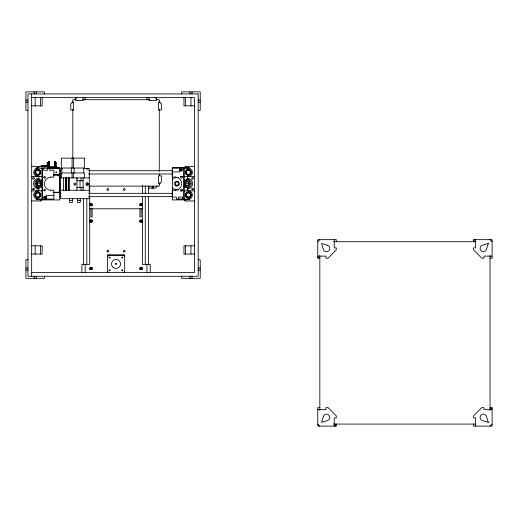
<?xml version="1.0" encoding="UTF-8"?>
<svg xmlns="http://www.w3.org/2000/svg" width="518" height="518" viewBox="0 0 518 518"><rect width="100%" height="100%" fill="white"/><g stroke="black" fill="none" stroke-linecap="round" stroke-linejoin="round"><path stroke-width="0.78" d="M48.336 162.464L47.306 162.464L47.306 168.654M56.566 166.375L56.566 167.405L57.595 167.405M45.124 199.074L45.824 197.863L45.124 196.652M40.307 200.952L41.129 199.689M184.589 168.272L185.82 166.375M172.442 179.506L172.604 179.299A6.177 6.177 0 0 1 178.568 177.7M41.952 186.376L41.867 186.48A4.118 4.118 0 0 1 35.988 186.603A4.118 4.118 0 0 1 35.988 180.724A4.118 4.118 0 0 1 41.867 180.847L41.952 180.95M184.175 180.95L184.259 180.847A4.118 4.118 0 0 1 190.145 180.724A4.118 4.118 0 0 1 190.145 186.603A4.118 4.118 0 0 1 184.259 186.48L184.175 186.376M72.824 101.748L70.772 103.807L70.772 109.978L73.653 109.978L73.653 102.57L72.002 102.57M74.883 99.689L76.942 97.63M41.751 199.922L40.721 200.952L31.663 200.952M157.213 186.13L155.154 188.189L148.977 188.189L148.977 186.13M159.272 184.078L161.331 182.019L161.331 175.842L158.45 175.842L158.45 183.249L160.094 183.249M184.382 167.405L185.412 166.375L194.464 166.375M107.407 256.319L108.43 255.29L123.666 255.29L124.696 256.319M107.407 256.52L109.052 254.875M123.666 272.578L124.696 271.549M317.774 241.718L319.826 239.659M490.041 426.133L492.1 424.074M142.333 205.335L141.161 206.015L139.983 205.335L139.983 203.975L141.161 203.296L142.333 203.975M142.333 221.801L141.161 222.481L139.983 221.801L139.983 220.441L141.161 219.761L142.333 220.441M35.781 168.777L41.952 165.553L47.306 165.553L46.277 165.553M40.158 180.517L39.633 180.517M186.493 180.517L185.968 180.517M46.555 165.546L47.3 164.802L47.306 162.464M187.263 179.552L187.263 176.457L188.293 176.45A4.118 4.118 0 0 0 192.405 172.345A4.118 4.118 0 0 0 188.293 168.227L184.175 167.405L172.442 167.405L172.442 199.922L184.175 199.922L188.293 199.1A4.118 4.118 0 0 0 192.405 194.982A4.118 4.118 0 0 0 188.293 190.864L187.263 190.864L187.263 187.769M50.473 177.104L53.891 177.078L53.891 170.286L49.773 170.286L49.773 168.227M188.293 199.1L176.353 199.1L176.353 197.041L172.235 197.041L172.235 190.248L175.654 190.223M31.663 97.63L194.464 97.63L194.464 272.578L31.663 272.578M76.055 99.689L72.824 99.689L72.824 102.92M82.524 99.689L149.631 99.689M156.041 99.689L159.272 99.689L159.272 102.92M25.9 100.103L27.959 100.103M198.174 100.103L200.226 100.103M25.9 102.156L27.959 102.156M198.174 102.156L200.226 102.156M160.094 102.57L158.45 102.57L158.45 109.978L161.331 109.978L161.331 103.807L159.272 101.748M31.663 105.866L42.159 105.866L42.159 97.63M194.464 105.866L183.968 105.866L183.968 97.63M27.959 110.392L25.9 110.392L25.9 91.867L44.425 91.867L44.425 93.926M198.174 110.392L200.226 110.392L200.226 91.867L181.708 91.867L181.708 93.926M48.336 161.914L49.365 161.914M54.507 161.914L55.536 161.914M55.536 162.464L56.566 162.464L56.566 166.615L57.317 167.398M48.336 163.494L49.365 163.494M31.663 166.375L41.187 166.375M48.336 166.375L55.536 166.375M41.952 166.582L47.306 166.582M43.557 167.113L45.701 167.113M47.306 167.405L59.654 167.405L59.654 199.922L41.952 199.922L37.581 199.093M47.306 167.437L59.654 167.495M37.84 167.612L36.5 167.612L36.5 168.842M47.306 167.573L55.536 167.573M186.953 167.612L189.627 167.612L189.627 168.842M47.306 167.677L55.536 167.677M47.306 167.806L55.536 167.806M47.306 167.949L59.654 167.949M47.306 168.11L59.654 168.11M59.654 168.279L37.84 168.227A4.118 4.118 0 0 0 33.722 172.345A4.118 4.118 0 0 0 37.84 176.457L38.869 176.457L38.869 179.552M188.552 168.233L172.235 168.227L172.235 177.078L175.654 177.104M47.306 168.467L59.654 168.467M49.553 168.654L59.654 168.654M62.076 168.641L60.477 168.641L60.477 198.685L89.29 198.685L89.29 168.641L83.392 168.641M59.512 170.694L61.13 170.694M88.591 170.694L172.585 170.694M172.235 171.931L179.649 171.931L179.649 168.227M59.512 173.99L61.13 173.99M88.591 173.99L172.585 173.99M53.477 174.812L59.654 174.812M53.6 175.019L58.417 175.019L59.447 176.049L59.447 191.278L58.417 192.307L53.6 192.307M31.663 176.457L41.952 176.457M180.264 176.457L182.608 176.457M184.175 176.457L194.464 176.457M60.878 177.901L89.29 177.901M76.722 178.723L77.357 178.723M38.61 179.552L39.122 179.552M187.004 179.552L187.522 179.552M76.942 180.782L83.12 180.782M36.81 183.663L40.922 183.663M185.204 183.663L189.323 183.663M88.889 186.13L159.272 186.13L159.272 182.899M76.942 187.367L83.12 187.367M38.61 187.769L39.122 187.769M187.004 187.769L187.522 187.769M50.473 190.223L53.891 190.248L53.891 199.1L37.84 199.093A4.118 4.118 0 0 1 33.722 194.982A4.118 4.118 0 0 1 37.84 190.864L38.869 190.864L38.869 187.769M60.477 190.248L89.29 190.248M31.663 190.864L41.952 190.864M180.264 190.864L182.608 190.864M184.175 190.864L194.464 190.864M53.218 192.515L59.654 192.515M59.512 193.337L61.13 193.337M88.591 193.337L172.585 193.337M53.891 195.396L46.484 195.396L46.484 199.1M59.512 196.633L61.13 196.633M88.591 196.633L172.585 196.633M37.043 197.656L38.552 197.656M187.71 197.656L188.876 197.656M39.174 199.715L36.5 199.715L36.5 198.485M186.953 199.715L189.627 199.715L189.627 198.485M69.535 200.537L72.416 200.537M77.357 200.537L80.238 200.537M194.464 200.952L185.412 200.952L184.382 199.922M89.705 208.773L142.392 208.773M333.54 241.718L475.628 241.718M31.663 245.823L42.159 245.823L42.159 254.053L31.663 254.053M194.464 245.823L183.968 245.823L183.968 254.053L194.464 254.053M317.774 256.132L326.003 256.125L326.003 258.184L328.062 258.184L336.292 249.948L336.292 247.895L334.24 247.895L334.24 239.659M492.1 256.125L483.87 256.125L483.87 258.184L481.811 258.184L473.575 249.948L473.575 247.895L475.634 247.895L475.628 239.659M317.774 257.621L319.826 257.621M319.826 258.184L317.774 258.184L317.774 239.659L336.292 239.659L336.292 241.718M490.041 258.184L492.1 258.184L492.1 239.659L473.575 239.659L473.575 241.718M27.959 259.816L25.9 259.816L25.9 278.341L44.425 278.341L44.425 276.282M198.174 259.816L200.226 259.816L200.226 278.341L181.708 278.341L181.708 276.282M25.9 268.052L27.959 268.052M198.174 268.052L200.226 268.052M25.9 270.105L27.959 270.105M198.174 270.105L200.226 270.105M319.826 407.608L317.774 407.608L317.774 426.133L336.292 426.133L336.292 424.074M490.041 407.608L492.1 407.608L492.1 426.133L473.575 426.133L473.575 424.074M490.041 408.171L492.1 408.171M317.774 409.667L326.003 409.667L326.003 407.608L328.062 407.608L336.292 415.844L336.292 417.896L334.24 417.896L334.246 426.133M492.1 409.66L483.87 409.667L483.87 407.608L481.811 407.608L473.575 415.844L473.575 417.896L475.634 417.896L475.634 426.133M333.54 424.074L475.634 424.074M490.041 239.659L492.1 241.718M155.154 97.63L157.213 99.689M317.774 424.074L319.826 426.133M57.595 175.019L58.521 175.945M123.044 254.875L124.696 256.52M107.407 271.549L108.43 272.578M172.442 187.82L172.604 188.028A6.177 6.177 0 0 0 178.568 189.627M184.997 199.689L185.82 200.952M490.041 255.432L490.041 410.36M474.138 239.659L474.138 241.718M335.735 424.074L335.735 426.133M319.826 255.432L319.826 410.36M191.997 91.867L191.997 93.926M191.997 276.282L191.997 278.341M190.967 97.63L190.967 105.866M190.967 245.823L190.967 254.053M189.938 91.867L189.938 93.926M189.938 276.282L189.938 278.341M185.619 97.63L185.619 105.866M185.619 245.823L185.619 254.053M184.175 167.405L184.175 183.307L185.619 180.808L188.908 180.808L190.553 183.663L188.908 186.512L185.619 186.512L184.175 184.019L184.175 199.922M183.761 168.227L183.761 199.1M182.53 199.1L182.53 197.041L178.412 197.041L178.412 199.1M159.272 109.382L159.272 171.594M159.272 174.016L159.272 175.628M156.391 98.867L156.391 100.511L148.977 100.511L148.977 97.63M156.391 186.13L156.391 186.959M150.214 272.578L150.214 264.342L142.392 264.342L142.392 196.659M148.569 185.91L148.569 193.175M148.569 196.4L148.569 264.18M146.924 97.63L146.924 99.877M146.924 264.342L146.924 272.578M145.273 185.91L145.273 193.175M145.273 196.4L145.273 264.18M142.392 185.353L142.392 193.492M141.984 204.047L141.984 205.659M141.984 220.176L141.984 221.788M141.984 267.741L141.984 269.354M141.161 208.773L141.161 217.003L139.925 217.003L139.925 208.773M139.925 203.943L139.925 205.549M139.925 220.228L139.925 221.84M139.925 267.748L139.925 269.354M124.696 272.578L124.696 254.875L107.407 254.875L107.407 272.578M92.172 203.943L92.172 205.549M92.172 208.773L92.172 217.003L90.941 217.003L90.941 208.773M92.172 220.228L92.172 221.84M92.172 267.748L92.172 269.354M90.113 204.047L90.113 205.659M90.113 220.176L90.113 221.788M90.113 267.741L90.113 269.354M89.705 185.353L89.705 193.564M89.705 196.659L89.705 264.342L81.883 264.342L81.883 272.578M88.06 168.641L88.06 169.049L86.409 169.049L86.409 168.641M86.823 198.821L86.823 264.18M85.179 97.63L85.179 99.877M85.179 264.342L85.179 272.578M84.324 177.901L84.324 172.96L61.331 172.96L61.331 177.901M83.741 168.02L83.741 172.96M83.527 198.821L83.527 264.18M83.12 97.63L83.12 100.511L75.706 100.511L75.706 98.867M83.12 177.901L83.12 190.248M81.061 177.901L81.061 180.782M81.061 187.367L81.061 190.248M80.238 198.277L80.238 202.396L77.357 202.396L77.357 198.685M80.031 180.782L80.031 187.367M76.942 177.901L76.942 190.248M74.139 168.02L74.139 172.96M73.556 158.139L73.556 168.02M73.556 172.96L73.556 177.901M72.824 109.382L72.824 157.854M72.416 198.685L72.416 202.396L69.535 202.396L69.535 198.277M72.099 158.139L72.099 168.02M72.099 172.96L72.099 177.901M71.516 168.02L71.516 172.96M69.308 177.901L69.308 190.248M68.713 177.901L68.713 190.248M68.305 177.901L68.305 190.248M66.654 177.901L66.654 190.248M66.615 177.901L66.563 190.248L66.492 177.901M66.401 177.901L66.401 190.248M66.298 177.901L66.298 190.248M66.174 177.901L66.174 190.248M66.039 177.901L66.039 190.248M65.896 177.901L65.896 190.248M65.741 177.901L65.741 190.248M65.579 177.901L65.579 190.248M63.513 177.901L63.513 190.248M61.914 168.02L61.914 172.96M61.713 168.641L61.713 169.049M55.536 168.654L55.536 161.435L54.507 161.435L54.507 166.375M55.005 163.041L55.005 165.177M49.365 166.375L49.365 161.435L48.336 161.435L48.336 167.405M48.951 161.849L48.867 165.177M47.714 168.227L47.714 170.286L43.603 170.286L43.603 168.227M46.07 165.553L46.07 166.582M44.632 165.553L44.632 166.582M42.366 168.227L42.366 199.1M41.952 165.553L41.952 183.307L40.514 180.808L37.218 180.808L35.574 183.663L37.218 186.512L40.514 186.512L41.952 184.019L41.952 199.922M40.514 97.63L40.514 105.866M40.514 245.823L40.514 254.053M36.189 91.867L36.189 93.926M36.189 276.282L36.189 278.341M35.159 97.63L35.159 105.866M35.159 245.823L35.159 254.053M34.13 91.867L34.13 93.926M34.13 276.282L34.13 278.341M31.663 93.926L31.663 276.282M175.531 177.091A6.585 6.585 0 0 1 181.708 183.663A6.585 6.585 0 0 1 175.531 190.236M50.596 190.236A6.585 6.585 0 0 1 44.425 183.663A6.585 6.585 0 0 1 50.596 177.091M187.263 178.309A5.348 5.348 0 0 1 192.612 183.663A5.348 5.348 0 0 1 187.263 189.012M40.857 183.132A2.059 2.059 0 0 1 40.857 184.194M40.65 184.693A2.059 2.059 0 0 1 37.082 184.693M36.882 184.194A2.059 2.059 0 0 1 36.882 183.132M37.082 182.634A2.059 2.059 0 0 1 40.65 182.634M43.784 197.494A0.738 0.738 0 0 1 44.736 197.196A0.738 0.738 0 0 1 45.118 198.116A0.738 0.738 0 0 1 44.231 198.582M189.044 182.634A2.059 2.059 0 0 1 185.807 185.12M185.483 184.693A2.059 2.059 0 0 1 185.483 182.634M186.234 181.883A2.059 2.059 0 0 1 188.293 181.883M38.869 189.012A5.348 5.348 0 0 1 33.515 183.663A5.348 5.348 0 0 1 38.869 178.309M188.986 187.445A5.348 5.348 0 0 1 187.879 188.299M187.879 179.027A5.348 5.348 0 0 1 188.986 179.882M38.248 188.299A5.348 5.348 0 0 1 36.292 186.338M36.292 180.989A5.348 5.348 0 0 1 38.248 179.027M115.417 263.83C116.453 266.187 117.133 261.914 115.417 263.83M121.827 257.414C122.675 259.745 123.595 255.678 121.827 257.414M55.963 168.117C56.468 169.69 57.187 167.01 55.963 168.117M56.08 168.156L56.637 168.305L56.08 168.156M55.963 172.235C56.468 173.808 57.187 171.128 55.963 172.235M56.08 172.267L56.637 172.416L56.112 172.196M109.071 270.156C109.829 272.513 110.904 268.486 109.071 270.156M121.84 270.131C122.507 272.513 123.737 268.538 121.84 270.131M109.084 257.349C109.674 259.758 111.033 255.821 109.084 257.349M323.323 416.55L321.555 422.351L327.357 420.584A3.296 3.296 0 0 0 328.833 415.073A3.296 3.296 0 0 0 323.323 416.55M488.319 243.447L486.551 249.242A3.296 3.296 0 0 1 481.041 250.718A3.296 3.296 0 0 1 482.517 245.208L488.319 243.447M44.36 196.277L43.68 197.455L44.36 198.627L45.72 198.627L46.4 197.455L45.72 196.277L44.36 196.277M180.406 168.7L179.727 169.872L180.406 171.05L181.766 171.05L182.446 169.872L181.766 168.7L180.406 168.7M87.231 182.757L86.092 183.417L86.092 184.732L87.231 185.392L88.377 184.732L88.377 183.417L87.231 182.757M90.941 203.296L89.763 203.975L89.763 205.335L90.941 206.015L92.113 205.335L92.113 203.975L90.941 203.296M90.941 219.761L89.763 220.441L89.763 221.801L90.941 222.481L92.113 221.801L92.113 220.441L90.941 219.761M90.941 267.1L89.763 267.78L89.763 269.14L90.941 269.82L92.113 269.14L92.113 267.78L90.941 267.1M141.161 267.1L139.983 267.78L139.983 269.14L141.161 269.82L142.333 269.14L142.333 267.78L141.161 267.1M198.174 93.926L27.959 93.926L27.959 276.282L198.174 276.282L198.174 93.926M84.324 158.139L61.331 158.139L61.331 168.02L84.324 168.02L84.324 158.139M327.357 245.208L321.555 243.447L323.323 249.242A3.296 3.296 0 0 0 328.833 250.718A3.296 3.296 0 0 0 327.357 245.208M488.319 422.351L482.517 420.584A3.296 3.296 0 0 1 481.041 415.073A3.296 3.296 0 0 1 486.551 416.55L488.319 422.351M186.461 174.754A3.024 3.024 0 0 0 191.291 172.721A3.024 3.024 0 0 0 187.121 169.554A3.024 3.024 0 0 0 186.461 174.754M186.461 197.39A3.024 3.024 0 0 0 191.291 195.364A3.024 3.024 0 0 0 187.121 192.191A3.024 3.024 0 0 0 186.461 197.39M181.002 190.702A0.822 0.822 0 0 0 182.317 190.145A0.822 0.822 0 0 0 181.183 189.284A0.822 0.822 0 0 0 181.002 190.702M181.002 177.939A0.822 0.822 0 0 0 182.317 177.383A0.822 0.822 0 0 0 181.183 176.521A0.822 0.822 0 0 0 181.002 177.939M180.588 170.532A0.822 0.822 0 0 0 181.902 169.975A0.822 0.822 0 0 0 180.769 169.114A0.822 0.822 0 0 0 180.588 170.532M186.143 185.14A1.852 1.852 0 0 0 189.102 183.896A1.852 1.852 0 0 0 186.545 181.954A1.852 1.852 0 0 0 186.143 185.14M36.325 197.604A3.024 3.024 0 0 0 40.864 194.982A3.024 3.024 0 0 0 36.325 192.366A3.024 3.024 0 0 0 36.325 197.604M36.325 174.961A3.024 3.024 0 0 0 40.864 172.345A3.024 3.024 0 0 0 36.325 169.723A3.024 3.024 0 0 0 36.325 174.961M44.134 177.939A0.822 0.822 0 0 0 45.448 177.383A0.822 0.822 0 0 0 44.308 176.521A0.822 0.822 0 0 0 44.134 177.939M44.218 190.754A0.822 0.822 0 0 0 45.454 190.041A0.822 0.822 0 0 0 44.218 189.329A0.822 0.822 0 0 0 44.218 190.754M44.632 198.167A0.822 0.822 0 0 0 45.862 197.455A0.822 0.822 0 0 0 44.632 196.743A0.822 0.822 0 0 0 44.632 198.167M37.944 185.269A1.852 1.852 0 0 0 40.721 183.663A1.852 1.852 0 0 0 37.944 182.058A1.852 1.852 0 0 0 37.944 185.269M123.867 190.138A0.822 0.822 0 0 0 125.103 189.426A0.822 0.822 0 0 0 123.867 188.714A0.822 0.822 0 0 0 123.867 190.138M107.407 190.138A0.822 0.822 0 0 0 108.638 189.426A0.822 0.822 0 0 0 107.407 188.714A0.822 0.822 0 0 0 107.407 190.138M140.747 205.368A0.822 0.822 0 0 0 141.984 204.655A0.822 0.822 0 0 0 140.747 203.943A0.822 0.822 0 0 0 140.747 205.368M90.527 205.368A0.822 0.822 0 0 0 91.764 204.655A0.822 0.822 0 0 0 90.527 203.943A0.822 0.822 0 0 0 90.527 205.368M90.359 221.704A0.822 0.822 0 0 0 91.731 221.335A0.822 0.822 0 0 0 90.728 220.325A0.822 0.822 0 0 0 90.359 221.704M90.527 269.172A0.822 0.822 0 0 0 91.764 268.46A0.822 0.822 0 0 0 90.527 267.748A0.822 0.822 0 0 0 90.527 269.172M140.579 269.043A0.822 0.822 0 0 0 141.951 268.674A0.822 0.822 0 0 0 140.948 267.664A0.822 0.822 0 0 0 140.579 269.043M140.579 221.704A0.822 0.822 0 0 0 141.951 221.335A0.822 0.822 0 0 0 140.948 220.325A0.822 0.822 0 0 0 140.579 221.704M123.867 251.884A0.822 0.822 0 0 0 125.103 251.172A0.822 0.822 0 0 0 123.867 250.459A0.822 0.822 0 0 0 123.867 251.884M107.407 251.884A0.822 0.822 0 0 0 108.638 251.172A0.822 0.822 0 0 0 107.407 250.459A0.822 0.822 0 0 0 107.407 251.884M152.273 187.872A0.822 0.822 0 0 0 153.509 187.16A0.822 0.822 0 0 0 152.273 186.448A0.822 0.822 0 0 0 152.273 187.872M192.029 178.891A0.822 0.822 0 0 0 193.408 178.522A0.822 0.822 0 0 0 192.398 177.519A0.822 0.822 0 0 0 192.029 178.891M192.029 189.594A0.822 0.822 0 0 0 193.408 189.225A0.822 0.822 0 0 0 192.398 188.222A0.822 0.822 0 0 0 192.029 189.594M186.953 174.663A2.674 2.674 0 0 0 190.967 172.345A2.674 2.674 0 0 0 186.953 170.027A2.674 2.674 0 0 0 186.953 174.663M186.953 197.3A2.674 2.674 0 0 0 190.967 194.982A2.674 2.674 0 0 0 186.953 192.664A2.674 2.674 0 0 0 186.953 197.3M36.5 174.663A2.674 2.674 0 0 0 40.514 172.345A2.674 2.674 0 0 0 36.5 170.027A2.674 2.674 0 0 0 36.5 174.663M36.5 197.3A2.674 2.674 0 0 0 40.514 194.982A2.674 2.674 0 0 0 36.5 192.664A2.674 2.674 0 0 0 36.5 197.3M187.056 197.125A2.467 2.467 0 0 0 190.76 194.982A2.467 2.467 0 0 0 187.056 192.845A2.467 2.467 0 0 0 187.056 197.125M187.263 196.762A2.059 2.059 0 0 0 190.352 194.982A2.059 2.059 0 0 0 187.263 193.201A2.059 2.059 0 0 0 187.263 196.762M186.545 174.087A2.467 2.467 0 0 0 190.676 172.98A2.467 2.467 0 0 0 187.652 169.956A2.467 2.467 0 0 0 186.545 174.087M187.263 174.126A2.059 2.059 0 0 0 190.352 172.345A2.059 2.059 0 0 0 187.263 170.558A2.059 2.059 0 0 0 187.263 174.126M36.603 197.125A2.467 2.467 0 0 0 40.307 194.982A2.467 2.467 0 0 0 36.603 192.845A2.467 2.467 0 0 0 36.603 197.125M36.81 196.762A2.059 2.059 0 0 0 39.892 194.982A2.059 2.059 0 0 0 36.81 193.201A2.059 2.059 0 0 0 36.81 196.762M36.092 174.087A2.467 2.467 0 0 0 40.223 172.98A2.467 2.467 0 0 0 37.199 169.956A2.467 2.467 0 0 0 36.092 174.087M36.81 174.126A2.059 2.059 0 0 0 39.892 172.345A2.059 2.059 0 0 0 36.81 170.558A2.059 2.059 0 0 0 36.81 174.126M176.146 185.088A1.645 1.645 0 0 0 178.619 183.663A1.645 1.645 0 0 0 176.146 182.239A1.645 1.645 0 0 0 176.146 185.088M175.738 185.8A2.467 2.467 0 0 0 179.442 183.663A2.467 2.467 0 0 0 175.738 181.527A2.467 2.467 0 0 0 175.738 185.8M32.932 178.891A0.822 0.822 0 0 0 34.311 178.522A0.822 0.822 0 0 0 33.301 177.519A0.822 0.822 0 0 0 32.932 178.891M33.107 189.73A0.822 0.822 0 0 0 34.337 189.012A0.822 0.822 0 0 0 33.107 188.299A0.822 0.822 0 0 0 33.107 189.73M86.823 184.79A0.822 0.822 0 0 0 88.06 184.078A0.822 0.822 0 0 0 86.823 183.359A0.822 0.822 0 0 0 86.823 184.79M74.372 184.965A1.03 1.03 0 0 0 75.913 184.071A1.03 1.03 0 0 0 74.372 183.184A1.03 1.03 0 0 0 74.372 184.965M113.74 267.825A4.526 4.526 0 0 0 120.577 263.986A4.526 4.526 0 0 0 113.831 259.984A4.526 4.526 0 0 0 113.74 267.825"/></g></svg>
